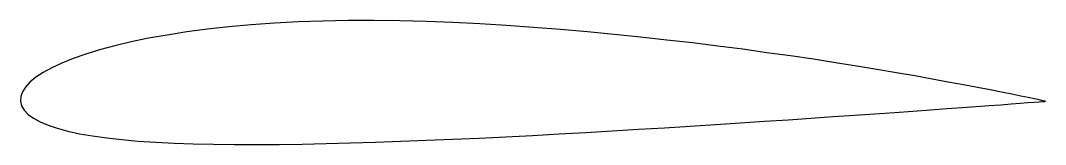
# Model space of a CAD drawing. Extents: x 0 to 1, y -0.04 to 0.08.
import ezdxf

# ---------------------------------------------------------------- set-up
doc = ezdxf.new("R2010")
doc.units = 0

msp = doc.modelspace()

# ---------------------------------------------------------------- linework, layer by layer
at = {"layer": 'airfoil'}
msp.add_lwpolyline([(1, 0), (0.9993, 0.0001), (0.9973, 0.0006), (0.9939, 0.0013), (0.9892, 0.0023), (0.9831, 0.0036), (0.9758, 0.0051), (0.9671, 0.0069), (0.9572, 0.0089), (0.946, 0.0111), (0.9336, 0.0135), (0.92, 0.0161), (0.9052, 0.0189), (0.8894, 0.0218), (0.8725, 0.0249), (0.8545, 0.028), (0.8356, 0.0312), (0.8158, 0.0345), (0.795, 0.0378), (0.7735, 0.0411), (0.7512, 0.0444), (0.7282, 0.0476), (0.7046, 0.0509), (0.6804, 0.054), (0.6557, 0.0571), (0.6305, 0.06), (0.605, 0.0628), (0.5792, 0.0655), (0.5531, 0.0679), (0.5269, 0.0702), (0.5006, 0.0723), (0.4743, 0.0741), (0.448, 0.0757), (0.4219, 0.0771), (0.396, 0.0781), (0.3702, 0.0789), (0.3447, 0.0792), (0.3196, 0.0791), (0.2951, 0.0786), (0.2711, 0.0778), (0.2478, 0.0766), (0.2252, 0.0749), (0.2033, 0.0729), (0.1823, 0.0706), (0.1622, 0.0679), (0.1431, 0.0649), (0.125, 0.0617), (0.1079, 0.0581), (0.092, 0.0543), (0.0772, 0.0503), (0.0637, 0.0461), (0.0513, 0.0418), (0.0403, 0.0373), (0.0305, 0.0328), (0.0221, 0.0282), (0.0149, 0.0235), (0.0092, 0.0188), (0.0048, 0.014), (0.0018, 0.0093), (0.0002, 0.0047), (0, 0), (0.0011, -0.0045), (0.0036, -0.0088), (0.0075, -0.0128), (0.0126, -0.0166), (0.0191, -0.0201), (0.0269, -0.0234), (0.0359, -0.0264), (0.0462, -0.0292), (0.0577, -0.0317), (0.0703, -0.0339), (0.0841, -0.0358), (0.099, -0.0375), (0.1149, -0.0389), (0.1319, -0.0401), (0.1498, -0.041), (0.1686, -0.0417), (0.1884, -0.0421), (0.2089, -0.0423), (0.2302, -0.0424), (0.2522, -0.0422), (0.2749, -0.0418), (0.2982, -0.0413), (0.322, -0.0407), (0.3463, -0.0399), (0.371, -0.0391), (0.3961, -0.0381), (0.4216, -0.0371), (0.4474, -0.036), (0.4734, -0.0348), (0.4994, -0.0334), (0.5255, -0.032), (0.5514, -0.0305), (0.5773, -0.029), (0.6029, -0.0274), (0.6283, -0.0259), (0.6534, -0.0243), (0.678, -0.0227), (0.7022, -0.0211), (0.7258, -0.0195), (0.7488, -0.018), (0.7711, -0.0165), (0.7927, -0.015), (0.8136, -0.0136), (0.8335, -0.0122), (0.8526, -0.0108), (0.8707, -0.0096), (0.8878, -0.0083), (0.9038, -0.0072), (0.9187, -0.0061), (0.9325, -0.0051), (0.945, -0.0042), (0.9564, -0.0033), (0.9665, -0.0026), (0.9753, -0.0019), (0.9828, -0.0013), (0.989, -0.0009), (0.9938, -0.0005), (0.9972, -0.0002), (0.9993, -0.0001), (1, 0)], close=True, dxfattribs=at)

doc.saveas('drawing.dxf')
